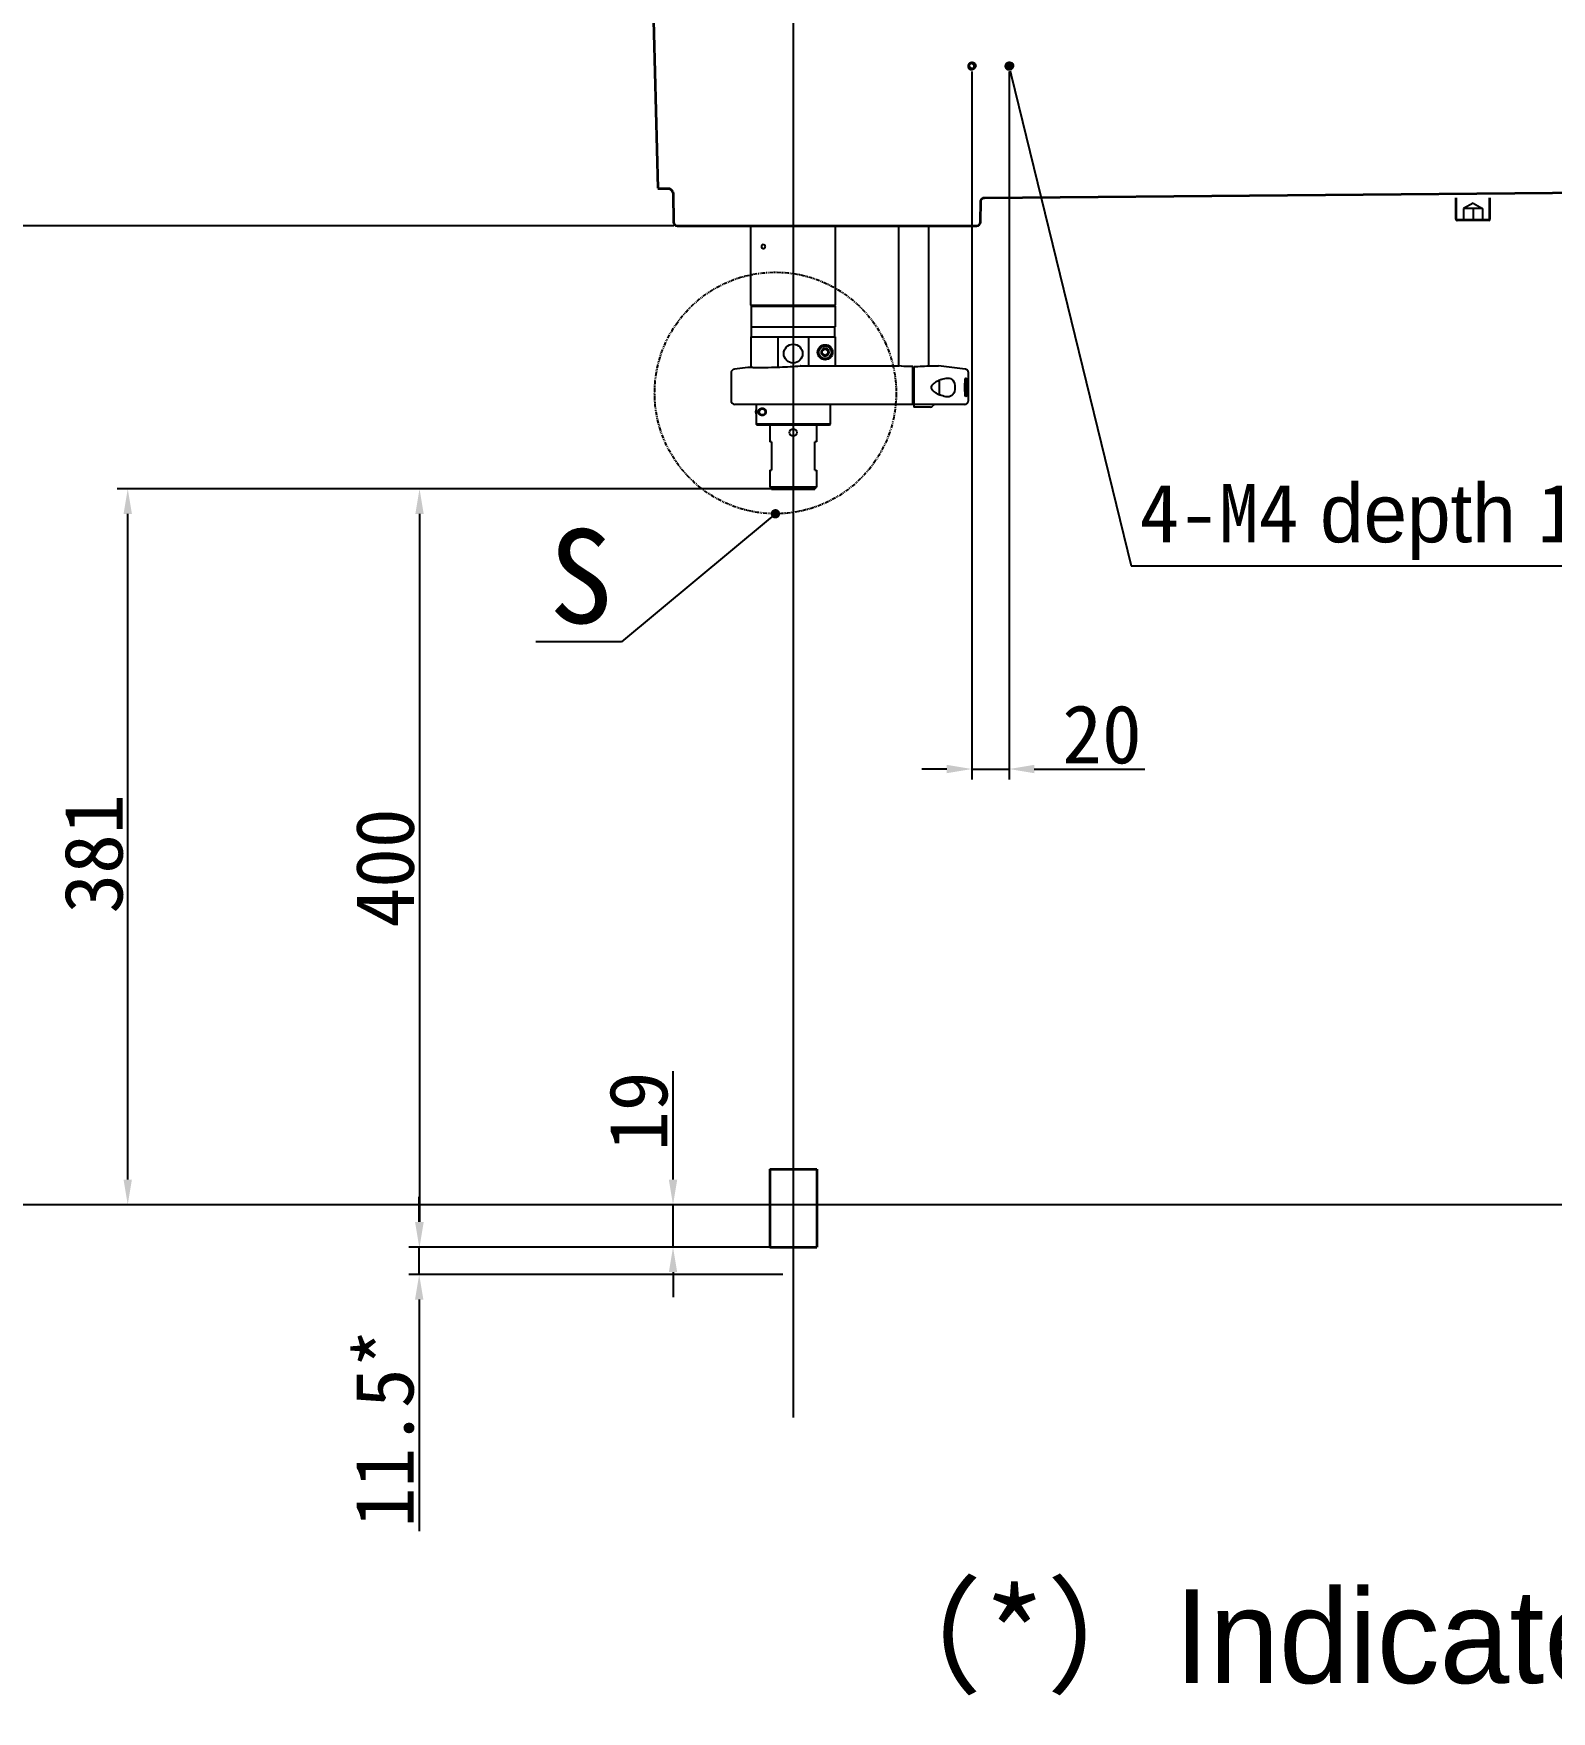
# Model space of a CAD drawing. Header units: millimetres. Extents: x 4086 to 8300, y 123 to 1549.
# Drawn here: x 6629.7 to 6811.6, y 883.5 to 1084.5 of the extents above; entities that cross this region are included whole.
import ezdxf
from ezdxf import colors
from ezdxf.entities.mleader import LeaderData, LeaderLine
from ezdxf.math import Vec2, Vec3

# ---------------------------------------------------------------- set-up
doc = ezdxf.new("R2010")
doc.units = ezdxf.units.MM
doc.linetypes.add('PHANTOM', pattern=[0.8, 0.45, -0.05, 0.1, -0.05, 0.1, -0.05])
doc.layers.add('中心线', color=7, linetype='Continuous')
for name, color, linetype, lineweight in [('标注', 7, 'Continuous', 25), ('标注层', 7, 'Continuous', 0), ('粗线', 7, 'PHANTOM', 35), ('细线', 7, 'Continuous', 25)]:
    doc.layers.add(name, color=color, linetype=linetype, lineweight=lineweight)
doc.styles.get("Standard").update_dxf_attribs({"font": 'simsun.ttc'})
doc.dimstyles.new('直线标注', dxfattribs={"dimtxt": 7, "dimasz": 3, "dimexe": 1.25, "dimexo": 0.625, "dimtad": 1, "dimlfac": 4, "dimdsep": 46, "dimtxsty": 'Standard', "dimcen": 2.5, "dimadec": 0, "dimazin": 0, "dimtm": 1e-09, "dimtfac": 1, "dimtmove": 0, "dimatfit": 3, "dimfxl": 1, "dimarcsym": 0})

# ---------------------------------------------------------------- blocks, each defined once
blk = doc.blocks.new('*D2157')
at = {"layer": 'Defpoints', "color": 0}
for p in [(6640.98, 1029.93), (6720.71, 1029.93), (6966.89, 944.2)]:
    blk.add_point(p, dxfattribs=at)
at = {"layer": '标注', "color": 0, "linetype": 'Continuous', "lineweight": -2}
for p, q in [((6720.08, 1029.93), (6639.73, 1029.93)), ((6640.98, 947.2), (6640.98, 1026.93)), ((6966.26, 944.2), (6639.73, 944.2))]:
    blk.add_line(p, q, dxfattribs=at)
at = {"layer": '标注', "color": 0}
for points in [[(6641.48, 1026.93), (6640.48, 1026.93), (6640.98, 1029.93)], [(6640.48, 947.2), (6641.48, 947.2), (6640.98, 944.2)]]:
    blk.add_solid(points, dxfattribs=at)
at = {"layer": '标注', "color": 0, "insert": (6633.36, 986.21), "char_height": 7, "attachment_point": 2, "rotation": 90}
blk.add_mtext('381', dxfattribs=at)
blk = doc.blocks.new('*D2158')
at = {"layer": 'Defpoints', "color": 0}
for p in [(6596.57, 1205.02), (6703.9, 1205.02), (6966.89, 944.2)]:
    blk.add_point(p, dxfattribs=at)
at = {"layer": '标注', "color": 0, "linetype": 'Continuous', "lineweight": -2}
for p, q in [((6703.27, 1205.02), (6595.32, 1205.02)), ((6596.57, 947.2), (6596.57, 1202.02)), ((6966.26, 944.2), (6595.32, 944.2))]:
    blk.add_line(p, q, dxfattribs=at)
at = {"layer": '标注', "color": 0}
for points in [[(6597.07, 1202.02), (6596.07, 1202.02), (6596.57, 1205.02)], [(6596.07, 947.2), (6597.07, 947.2), (6596.57, 944.2)]]:
    blk.add_solid(points, dxfattribs=at)
at = {"layer": '标注', "color": 0, "insert": (6588.95, 1098.25), "char_height": 7, "attachment_point": 2, "rotation": 90}
blk.add_mtext('1158.7', dxfattribs=at)
blk = doc.blocks.new('*D2161')
at = {"layer": 'Defpoints', "color": 0}
for p in [(6618.22, 1061.43), (6707.03, 1061.43), (6963.24, 944.2)]:
    blk.add_point(p, dxfattribs=at)
at = {"layer": '标注', "color": 0, "linetype": 'Continuous', "lineweight": -2}
for p, q in [((6706.41, 1061.43), (6616.97, 1061.43)), ((6618.22, 947.2), (6618.22, 1058.43)), ((6962.62, 944.2), (6616.97, 944.2))]:
    blk.add_line(p, q, dxfattribs=at)
at = {"layer": '标注', "color": 0}
for points in [[(6618.72, 1058.43), (6617.72, 1058.43), (6618.22, 1061.43)], [(6617.72, 947.2), (6618.72, 947.2), (6618.22, 944.2)]]:
    blk.add_solid(points, dxfattribs=at)
at = {"layer": '标注', "color": 0, "insert": (6610.6, 1001.91), "char_height": 7, "attachment_point": 2, "rotation": 90}
blk.add_mtext('523', dxfattribs=at)
blk = doc.blocks.new('_Dot')
at = {"color": 0, "linetype": 'ByBlock', "lineweight": -2}
blk.add_line((-0.5, 0), (-1, 0), dxfattribs=at)
at = {"color": 0, "linetype": 'ByBlock', "const_width": 0.5}
blk.add_lwpolyline([(-0.25, 0, 1), (0.25, 0, 1)], format="xyb", close=True, dxfattribs=at)
blk = doc.blocks.new('*D2182')
at = {"layer": 'Defpoints', "color": 0}
for p in [(6742.1, 1080.55), (6746.58, 1080.56), (6746.58, 996.38)]:
    blk.add_point(p, dxfattribs=at)
at = {"layer": '标注', "color": 0, "lineweight": -2}
for p, q in [((6742.1, 1079.93), (6742.1, 995.13)), ((6746.58, 1079.94), (6746.58, 995.13)), ((6739.1, 996.38), (6736.1, 996.38)), ((6742.1, 996.38), (6746.58, 996.38)), ((6749.58, 996.38), (6762.82, 996.38))]:
    blk.add_line(p, q, dxfattribs=at)
at = {"layer": '标注', "color": 0}
for points in [[(6739.1, 995.88), (6739.1, 996.88), (6742.1, 996.38)], [(6749.58, 996.88), (6749.58, 995.88), (6746.58, 996.38)]]:
    blk.add_solid(points, dxfattribs=at)
at = {"layer": '标注', "color": 0, "insert": (6757.7, 1000.5), "char_height": 7, "attachment_point": 5}
blk.add_mtext('20', dxfattribs=at)
blk = doc.blocks.new('*D2183')
at = {"layer": 'Defpoints', "color": 0}
for p in [(6720.71, 1029.93), (6675.94, 939.13), (6720.71, 939.13)]:
    blk.add_point(p, dxfattribs=at)
at = {"layer": '标注', "color": 0, "lineweight": -2}
for p, q in [((6720.08, 1029.93), (6674.69, 1029.93)), ((6675.94, 1026.93), (6675.94, 942.13)), ((6720.08, 939.13), (6674.69, 939.13))]:
    blk.add_line(p, q, dxfattribs=at)
at = {"layer": '标注', "color": 0}
for points in [[(6676.44, 1026.93), (6675.44, 1026.93), (6675.94, 1029.93)], [(6675.44, 942.13), (6676.44, 942.13), (6675.94, 939.13)]]:
    blk.add_solid(points, dxfattribs=at)
at = {"layer": '标注', "color": 0, "insert": (6671.82, 984.53), "char_height": 7, "attachment_point": 5, "rotation": 90}
blk.add_mtext('400', dxfattribs=at)
blk = doc.blocks.new('*D2184')
at = {"layer": 'Defpoints', "color": 0}
for p in [(6706.31, 944.2), (6720.71, 944.2), (6720.71, 939.13)]:
    blk.add_point(p, dxfattribs=at)
at = {"layer": '标注', "color": 0, "lineweight": -2}
for p, q in [((6706.31, 947.2), (6706.31, 960.18)), ((6720.08, 944.2), (6705.06, 944.2)), ((6706.31, 939.13), (6706.31, 944.2)), ((6720.08, 939.13), (6705.06, 939.13)), ((6706.31, 936.13), (6706.31, 933.13))]:
    blk.add_line(p, q, dxfattribs=at)
at = {"layer": '标注', "color": 0}
for points in [[(6705.81, 947.2), (6706.81, 947.2), (6706.31, 944.2)], [(6706.81, 936.13), (6705.81, 936.13), (6706.31, 939.13)]]:
    blk.add_solid(points, dxfattribs=at)
at = {"layer": '标注', "color": 0, "insert": (6702.19, 955.39), "char_height": 7, "attachment_point": 5, "rotation": 90}
blk.add_mtext('19', dxfattribs=at)
blk = doc.blocks.new('*D2208')
at = {"layer": 'Defpoints', "color": 0}
for p in [(6675.9, 939.13), (6720.71, 939.13), (6720.08, 935.84)]:
    blk.add_point(p, dxfattribs=at)
at = {"layer": '标注', "color": 0, "lineweight": -2}
for p, q in [((6675.9, 942.13), (6675.9, 945.13)), ((6720.08, 939.13), (6674.65, 939.13)), ((6675.9, 935.84), (6675.9, 939.13)), ((6719.46, 935.84), (6674.65, 935.84)), ((6675.9, 932.84), (6675.9, 905.09))]:
    blk.add_line(p, q, dxfattribs=at)
at = {"layer": '标注', "color": 0}
for points in [[(6675.4, 942.13), (6676.4, 942.13), (6675.9, 939.13)], [(6676.4, 932.84), (6675.4, 932.84), (6675.9, 935.84)]]:
    blk.add_solid(points, dxfattribs=at)
at = {"layer": '标注', "color": 0, "insert": (6671.78, 917.46), "char_height": 7, "attachment_point": 5, "rotation": 90}
blk.add_mtext('11.5*', dxfattribs=at)

msp = doc.modelspace()

# ---------------------------------------------------------------- linework, layer by layer
for p, q in [((6715.64406, 1051.93478), (6715.64406, 1061.42979)), ((6725.76906, 1051.93478), (6725.76906, 1061.42979)), ((6715.71156, 1051.86728), (6715.64406, 1051.93478)), ((6715.64406, 1051.93478), (6725.76906, 1051.93478)), ((6715.74531, 1051.86728), (6715.67781, 1051.79978)), ((6715.67781, 1051.79978), (6715.67781, 1049.32478)), ((6715.67781, 1051.79978), (6725.73531, 1051.79978)), ((6725.70153, 1051.86728), (6715.71225, 1051.86728)), ((6725.66781, 1051.86728), (6725.73531, 1051.79978)), ((6725.70156, 1051.86728), (6725.76906, 1051.93478)), ((6725.73531, 1051.79978), (6725.73531, 1049.32478))]:
    msp.add_line(p, q)
at = {"color": 7, "linetype": 'Continuous'}
for p, q in [((6733.30656, 1061.42979), (6733.30656, 1044.66728)), ((6736.90656, 1061.42979), (6736.90656, 1044.66728)), ((6715.70031, 1048.15478), (6715.70031, 1049.32478)), ((6715.70038, 1049.32478), (6725.71274, 1049.32478)), ((6725.71281, 1048.15478), (6725.71281, 1049.32478)), ((6715.64406, 1048.15478), (6715.64406, 1044.46782)), ((6715.64427, 1048.15478), (6725.76624, 1048.15478)), ((6718.88906, 1044.51238), (6718.88906, 1048.15478)), ((6722.52405, 1048.15478), (6722.52405, 1044.66728)), ((6725.76624, 1044.66728), (6725.76624, 1048.15478)), ((6724.19641, 1046.49203), (6724.53156, 1046.68553)), ((6724.19641, 1046.10503), (6724.19641, 1046.49203)), ((6724.53156, 1045.91153), (6724.19641, 1046.10503)), ((6724.53156, 1046.68553), (6724.86671, 1046.49203)), ((6724.86671, 1046.10503), (6724.53156, 1045.91153)), ((6724.86671, 1046.49203), (6724.86671, 1046.10503)), ((6713.26668, 1043.82003), (6713.26668, 1040.50478)), ((6715.2701, 1044.46771), (6713.66088, 1044.26656)), ((6715.30379, 1044.46785), (6715.26993, 1044.46786)), ((6715.50948, 1044.46795), (6715.30379, 1044.46785)), ((6715.6762, 1044.46797), (6715.50948, 1044.46795)), ((6715.86904, 1044.46793), (6715.6762, 1044.46797)), ((6721.57978, 1044.66743), (6721.55045, 1044.66502)), ((6721.57976, 1044.66728), (6733.41367, 1044.66728)), ((6735.05031, 1040.05478), (6735.05031, 1044.58384)), ((6735.16281, 1044.5996), (6735.16281, 1039.71728)), ((6736.72809, 1044.66728), (6738.11596, 1044.66728)), ((6741.32222, 1044.26656), (6738.11639, 1044.66728)), ((6741.71642, 1040.50478), (6741.71642, 1043.82003)), ((6735.05031, 1042.64228), (6735.16281, 1042.64228)), ((6735.05031, 1041.51728), (6735.16281, 1041.51728)), ((6738.20031, 1042.89541), (6738.20031, 1041.26416)), ((6741.26595, 1040.05478), (6713.71669, 1040.05478)), ((6716.266, 1040.05478), (6716.266, 1037.69227)), ((6725.15031, 1040.05478), (6725.15031, 1037.69238)), ((6737.14601, 1039.71728), (6735.16281, 1039.71728)), ((6716.266, 1037.69227), (6716.30352, 1037.65477)), ((6716.30352, 1037.65477), (6716.266, 1037.69227)), ((6725.15031, 1037.69238), (6716.26601, 1037.69229)), ((6716.30352, 1037.65477), (6716.34104, 1037.61727)), ((6716.34104, 1037.61727), (6716.37856, 1037.57978)), ((6725.03771, 1037.57978), (6716.3785, 1037.57978)), ((6717.89406, 1037.57978), (6717.89406, 1035.55478)), ((6723.51906, 1037.57978), (6723.51906, 1035.55478)), ((6725.03771, 1037.57978), (6725.15031, 1037.69238)), ((6718.11906, 1035.55478), (6717.89406, 1035.55478)), ((6718.11906, 1035.55478), (6718.11906, 1032.17978)), ((6723.29406, 1032.17978), (6723.29406, 1035.55478)), ((6723.51906, 1035.55478), (6723.29406, 1035.55478)), ((6717.89406, 1032.17978), (6717.89406, 1030.15478)), ((6717.89406, 1032.17978), (6718.11906, 1032.17978)), ((6723.29406, 1032.17978), (6723.51906, 1032.17978)), ((6723.51906, 1032.17978), (6723.51906, 1030.15478)), ((6717.89406, 1030.15478), (6718.11906, 1029.92978)), ((6723.51906, 1030.15478), (6717.89406, 1030.15478)), ((6723.2937, 1029.92978), (6718.11906, 1029.92978)), ((6723.29406, 1029.92978), (6723.51906, 1030.15478))]:
    msp.add_line(p, q, dxfattribs=at)
at = {"color": 6, "linetype": 'Continuous'}
for p, q in [((6715.70038, 1049.32478), (6715.67781, 1049.32478)), ((6725.71274, 1049.32478), (6725.73531, 1049.32478))]:
    msp.add_line(p, q, dxfattribs=at)
at = {"color": 7, "linetype": 'Continuous'}
for points in [[(6713.66087, 1044.26656), (6713.52333, 1044.22637), (6713.38387, 1044.12291), (6713.29371, 1043.97365), (6713.26668, 1043.82003)], [(6741.71642, 1043.82003), (6741.71602, 1043.83899), (6741.70689, 1043.91215), (6741.68665, 1043.98097), (6741.65658, 1044.04424), (6741.6183, 1044.10053), (6741.57367, 1044.14881), (6741.52454, 1044.18864), (6741.4727, 1044.21996), (6741.42001, 1044.243), (6741.36853, 1044.25829), (6741.32223, 1044.26655)], [(6713.2667, 1040.50478), (6713.29429, 1040.34962), (6713.38995, 1040.19537), (6713.53864, 1040.09151), (6713.71669, 1040.05478)], [(6741.26641, 1040.05478), (6741.44447, 1040.09151), (6741.59316, 1040.19537), (6741.68882, 1040.34962), (6741.71641, 1040.50478)]]:
    msp.add_lwpolyline(points, dxfattribs=at)
for centre, radius in [((6720.70656, 1046.12978), 1.125), ((6724.53156, 1046.29853), 0.9), ((6724.53156, 1046.29853), 0.7875), ((6724.53156, 1046.29853), 0.75375), ((6724.53156, 1046.29853), 0.45), ((6724.53156, 1046.29853), 0.387), ((6716.99486, 1039.15214), 0.37125), ((6720.70656, 1036.67978), 0.45)]:
    msp.add_circle(centre, radius, dxfattribs=at)
for centre, radius, start, end in [((6715.88605, 1176.84559), 132.37766, 269.9926363, 270.4138193), ((6716.14621, 1144.05403), 99.58508, 270.4004036, 270.6859569), ((6716.59076, 1110.59777), 66.1259, 270.6478447, 271.9870336), ((6716.73676, 1106.0181), 61.54393, 271.9990246, 272.20404), ((6716.98686, 1100.83164), 56.35171, 272.152749, 274.6451334), ((6739.34533, 1040.24495), 2.92021, 119.4458118, 122.9245471), ((6739.35974, 1043.93839), 2.948, 237.1021384, 240.5623793), ((6739.67581, 1039.66152), 3.59074, 115.6174812, 119.4613624), ((6739.64874, 1044.44782), 3.5337, 240.5409975, 243.6952616), ((6739.79431, 1044.73709), 3.85752, 243.6609607, 245.442822), ((6739.79973, 1039.41084), 3.87036, 114.5586456, 115.6671342), ((6739.82668, 1039.35178), 3.93528, 113.2619732, 114.5581731), ((6739.82665, 1044.8076), 3.93509, 245.4412015, 246.7701911), ((6738.05968, 1042.89541), 0.14062, 0, 14.5695436), ((6738.05968, 1041.26416), 0.14062, 345.4349309, 0), ((6716.99486, 1039.15214), 0.7875, 158.1249162, 201.8422725), ((6737.14601, 1040.05478), 0.3375, 270, 325.1500954), ((6737.79227, 1039.60478), 0.45, 90, 145.1500954)]:
    msp.add_arc(centre, radius, start, end, dxfattribs=at)
for points in [[(6716.93348, 1058.95478), (6716.93348, 1059.06856), (6717.01339, 1059.23578), (6717.12717, 1059.23585)], [(6717.12717, 1059.23585), (6717.22054, 1059.2359), (6717.29992, 1059.12503), (6717.3216, 1059.03421)], [(6717.12717, 1058.67372), (6717.0338, 1058.67367), (6716.95821, 1058.79089), (6716.94052, 1058.88257)], [(6717.33123, 1058.95478), (6717.33123, 1058.83901), (6717.24294, 1058.67379), (6717.12717, 1058.67372)], [(6737.41729, 1042.41409), (6737.47899, 1042.48464), (6737.55044, 1042.54688), (6737.62525, 1042.60334)], [(6737.75855, 1041.46313), (6737.6717, 1041.51945), (6737.58772, 1041.58112), (6737.51094, 1041.65053)], [(6737.62525, 1042.60334), (6737.66837, 1042.63588), (6737.71279, 1042.66673), (6737.7581, 1042.69614)]]:
    msp.add_open_spline(points, degree=3, dxfattribs=at)
for points, knots in [([(6716.94052, 1058.88257), (6716.93822, 1058.89449), (6716.93472, 1058.91849), (6716.93348, 1058.94272), (6716.93348, 1058.95478)], [0, 0, 0, 0, 0.501588549, 1, 1, 1, 1]), ([(6717.3216, 1059.03421), (6717.32472, 1059.02116), (6717.32951, 1058.99482), (6717.33123, 1058.96808), (6717.33123, 1058.95478)], [0, 0, 0, 0, 0.502195678, 1, 1, 1, 1]), ([(6724.53156, 1046.74853), (6724.46429, 1046.74677), (6724.3287, 1046.71832), (6724.16784, 1046.58815), (6724.0783, 1046.40324), (6724.07747, 1046.19736), (6724.16594, 1046.01101), (6724.32721, 1045.87921), (6724.46389, 1045.85024), (6724.53156, 1045.84853)], [0, 0, 0, 0, 0.143993697, 0.285949773, 0.427623774, 0.569846368, 0.711800434, 0.855154421, 1, 1, 1, 1]), ([(6724.53156, 1045.84853), (6724.59882, 1045.8503), (6724.73442, 1045.87875), (6724.89527, 1046.00892), (6724.98481, 1046.19383), (6724.98564, 1046.39971), (6724.89717, 1046.58605), (6724.7359, 1046.71786), (6724.59922, 1046.74683), (6724.53156, 1046.74853)], [0, 0, 0, 0, 0.143993697, 0.285949773, 0.427623774, 0.569846368, 0.711800434, 0.855154421, 1, 1, 1, 1]), ([(6735.05031, 1044.58384), (6734.88467, 1044.58409), (6734.33901, 1044.59174), (6733.78847, 1044.59968), (6733.41371, 1044.66728)], [0, 0, 0, 0, 0.303112158, 1, 1, 1, 1]), ([(6735.16281, 1044.5996), (6735.3237, 1044.59981), (6735.84595, 1044.60422), (6736.36887, 1044.62697), (6736.7281, 1044.66728)], [0, 0, 0, 0, 0.308003052, 1, 1, 1, 1]), ([(6738.2725, 1042.96716), (6738.35368, 1043.00206), (6738.65881, 1043.12064), (6738.98525, 1043.20479), (6739.22514, 1043.20478)], [0, 0, 0, 0, 0.269197256, 1, 1, 1, 1]), ([(6739.22514, 1043.20478), (6739.4497, 1043.20478), (6740.01007, 1042.96063), (6740.12786, 1042.07979), (6740.01007, 1041.19895), (6739.4497, 1040.95479), (6739.22514, 1040.95478)], [0, 0, 0, 0, 0.215514032, 0.500000425, 0.784485866, 1, 1, 1, 1]), ([(6741.39171, 1040.95478), (6741.36009, 1040.95478), (6741.34302, 1041.1184), (6741.29986, 1041.30651), (6741.28055, 1041.67562), (6741.26881, 1042.0797), (6741.28055, 1042.48381), (6741.29985, 1042.85293), (6741.34302, 1043.04113), (6741.36006, 1043.20475), (6741.3917, 1043.20478)], [0, 0, 0, 0, 0.0416473, 0.149797408, 0.310484369, 0.499966517, 0.689448344, 0.850152909, 0.958331909, 1, 1, 1, 1]), ([(6741.39169, 1043.20478), (6741.42284, 1043.20478), (6741.43497, 1043.03986), (6741.46907, 1042.85286), (6741.4794, 1042.48328), (6741.48729, 1042.07976), (6741.47939, 1041.67626), (6741.46908, 1041.30666), (6741.43496, 1041.11974), (6741.42284, 1040.95476), (6741.3917, 1040.95478)], [0, 0, 0, 0, 0.041156067, 0.149141498, 0.310120905, 0.500012882, 0.689899408, 0.850867814, 0.958855992, 1, 1, 1, 1]), ([(6737.41571, 1041.74668), (6737.33614, 1041.83841), (6737.20323, 1042.08082), (6737.33728, 1042.3226), (6737.41729, 1042.41409)], [0, 0, 0, 0, 0.499773054, 1, 1, 1, 1]), ([(6737.51094, 1041.65053), (6737.49424, 1041.66563), (6737.46142, 1041.69664), (6737.43053, 1041.72959), (6737.41571, 1041.74668)], [0, 0, 0, 0, 0.498691637, 1, 1, 1, 1]), ([(6739.22515, 1040.95478), (6739.14974, 1040.95478), (6738.822, 1040.9848), (6738.50656, 1041.09194), (6738.27457, 1041.19152)], [0, 0, 0, 0, 0.230003224, 1, 1, 1, 1]), ([(6716.99486, 1038.70214), (6716.9276, 1038.7039), (6716.792, 1038.73235), (6716.63115, 1038.86253), (6716.54161, 1039.04743), (6716.54078, 1039.25331), (6716.62925, 1039.43966), (6716.79051, 1039.57147), (6716.9272, 1039.60044), (6716.99486, 1039.60214)], [0, 0, 0, 0, 0.143993697, 0.285949773, 0.427623774, 0.569846368, 0.711800434, 0.855154421, 1, 1, 1, 1]), ([(6716.99486, 1039.60214), (6717.06212, 1039.60038), (6717.19772, 1039.57193), (6717.35857, 1039.44175), (6717.44811, 1039.25685), (6717.44894, 1039.05097), (6717.36047, 1038.86462), (6717.19921, 1038.73281), (6717.06252, 1038.70384), (6716.99486, 1038.70214)], [0, 0, 0, 0, 0.143993697, 0.285949773, 0.427623774, 0.569846368, 0.711800434, 0.855154421, 1, 1, 1, 1])]:
    msp.add_open_spline(points, degree=3, knots=knots, dxfattribs=at)
at = {"layer": '中心线'}
msp.add_line((6720.7069, 1217.42955), (6720.7069, 918.70882), dxfattribs=at)
at = {"layer": '粗线', "linetype": 'Continuous'}
for p, q in [((6703.88822, 1089.55648), (6704.5069, 1065.92978)), ((6742.00209, 1080.93979), (6741.89618, 1080.88679)), ((6742.33342, 1080.27531), (6742.22842, 1080.22277)), ((6746.49593, 1080.93979), (6746.39001, 1080.88679)), ((6746.82726, 1080.27531), (6746.72225, 1080.22277)), ((6706.28247, 1065.47261), (6706.31848, 1065.26656)), ((6706.31848, 1065.26656), (6706.37773, 1061.87193)), ((6743.62934, 1064.80478), (6878.4319, 1065.92978)), ((6743.13607, 1061.87193), (6743.18993, 1064.42618)), ((6743.46792, 1064.7748), (6743.63018, 1064.80478)), ((6800.1319, 1062.21728), (6800.1319, 1064.80478)), ((6804.1819, 1062.21728), (6804.1819, 1064.80478)), ((6706.82767, 1061.42978), (6742.68613, 1061.42979)), ((6804.06972, 1062.10478), (6800.24475, 1062.10478))]:
    msp.add_line(p, q, dxfattribs=at)
at = {"layer": '粗线', "color": 7, "linetype": 'Continuous'}
msp.add_line((6718.11975, 1029.92978), (6723.29406, 1029.92978), dxfattribs=at)
at = {"layer": '粗线', "linetype": 'ByBlock'}
for p, q in [((6717.8944, 948.44708), (6717.8944, 939.13106)), ((6717.8944, 948.44708), (6723.5194, 948.44708)), ((6723.5194, 948.44708), (6723.5194, 939.13106)), ((6717.8944, 939.13106), (6723.5194, 939.13106))]:
    msp.add_line(p, q, dxfattribs=at)
at = {"layer": '粗线', "linetype": 'Continuous'}
for points in [[(6704.50768, 1065.90004), (6705.84953, 1065.8976), (6706.03629, 1065.80379), (6706.18525, 1065.65755), (6706.28246, 1065.47265)], [(6743.17954, 1064.3622), (6743.20033, 1064.49016), (6743.25623, 1064.60615), (6743.34541, 1064.7038), (6743.46786, 1064.77478), (6743.63014, 1064.80478)], [(6706.37773, 1061.87193), (6706.41417, 1061.70223), (6706.51217, 1061.55891)], [(6706.51217, 1061.55891), (6706.65709, 1061.46336), (6706.82767, 1061.42978)]]:
    msp.add_lwpolyline(points, dxfattribs=at)
for centre, radius, start, end in [((6742.68613, 1061.87978), 0.45, 270.0004165, 359.0000591), ((6800.2444, 1062.21728), 0.1125, 180, 270.0104926), ((6804.0694, 1062.21728), 0.1125, 270.1698871, 0)]:
    msp.add_arc(centre, radius, start, end, dxfattribs=at)
for points, knots in [([(6742.43304, 1080.55478), (6742.43295, 1080.61936), (6742.39781, 1080.74969), (6742.25597, 1080.8907), (6742.06334, 1080.94314), (6741.8698, 1080.89209), (6741.72666, 1080.75097), (6741.69147, 1080.61968), (6741.69156, 1080.55478)], [0, 0, 0, 0, 0.168163371, 0.333024301, 0.499041595, 0.664895582, 0.831011717, 1, 1, 1, 1]), ([(6741.69156, 1080.55478), (6741.69164, 1080.49021), (6741.72678, 1080.35988), (6741.86862, 1080.21887), (6742.06126, 1080.16643), (6742.2548, 1080.21747), (6742.39794, 1080.3586), (6742.43313, 1080.48989), (6742.43304, 1080.55478)], [0, 0, 0, 0, 0.168163371, 0.333024301, 0.499041595, 0.664895582, 0.831011717, 1, 1, 1, 1]), ([(6741.79702, 1080.60755), (6741.79702, 1080.67153), (6741.83148, 1080.80166), (6741.97276, 1080.94344), (6742.16621, 1080.99631), (6742.36061, 1080.94485), (6742.50354, 1080.80308), (6742.5385, 1080.67195), (6742.5385, 1080.60755)], [0, 0, 0, 0, 0.166553814, 0.332369016, 0.498763959, 0.665135297, 0.832370236, 1, 1, 1, 1]), ([(6742.5385, 1080.60755), (6742.5385, 1080.54357), (6742.50403, 1080.41345), (6742.36276, 1080.27167), (6742.16931, 1080.21879), (6741.97491, 1080.27025), (6741.83198, 1080.41202), (6741.79702, 1080.54316), (6741.79702, 1080.60755)], [0, 0, 0, 0, 0.166553603, 0.332368583, 0.498763303, 0.665134419, 0.832369295, 1, 1, 1, 1]), ([(6741.79703, 1080.60755), (6741.79703, 1080.67214), (6741.83189, 1080.80253), (6741.9736, 1080.94369), (6742.16626, 1080.99616), (6742.35987, 1080.94504), (6742.50316, 1080.80386), (6742.53849, 1080.6725), (6742.53849, 1080.60755)], [0, 0, 0, 0, 0.168130686, 0.332877881, 0.49881292, 0.664697798, 0.830927288, 1, 1, 1, 1]), ([(6742.53849, 1080.60755), (6742.53849, 1080.54297), (6742.50362, 1080.41258), (6742.36191, 1080.27141), (6742.16926, 1080.21894), (6741.97565, 1080.27006), (6741.83236, 1080.41124), (6741.79703, 1080.54261), (6741.79703, 1080.60755)], [0, 0, 0, 0, 0.168130685, 0.33287788, 0.49881292, 0.664697799, 0.83092729, 1, 1, 1, 1]), ([(6746.92687, 1080.55478), (6746.92678, 1080.61936), (6746.89165, 1080.74969), (6746.7498, 1080.8907), (6746.55717, 1080.94314), (6746.36363, 1080.89209), (6746.22049, 1080.75097), (6746.1853, 1080.61968), (6746.18539, 1080.55478)], [0, 0, 0, 0, 0.168163371, 0.333024301, 0.499041595, 0.664895582, 0.831011717, 1, 1, 1, 1]), ([(6746.18539, 1080.55478), (6746.18548, 1080.49021), (6746.22061, 1080.35988), (6746.36245, 1080.21887), (6746.55509, 1080.16643), (6746.74863, 1080.21747), (6746.89177, 1080.3586), (6746.92696, 1080.48989), (6746.92687, 1080.55478)], [0, 0, 0, 0, 0.168163371, 0.333024301, 0.499041595, 0.664895582, 0.831011717, 1, 1, 1, 1]), ([(6746.29085, 1080.60755), (6746.29085, 1080.67153), (6746.32532, 1080.80166), (6746.46659, 1080.94344), (6746.66004, 1080.99631), (6746.85444, 1080.94485), (6746.99737, 1080.80308), (6747.03233, 1080.67195), (6747.03233, 1080.60755)], [0, 0, 0, 0, 0.166553814, 0.332369016, 0.498763959, 0.665135297, 0.832370236, 1, 1, 1, 1]), ([(6747.03233, 1080.60755), (6747.03233, 1080.54357), (6746.99787, 1080.41345), (6746.85659, 1080.27167), (6746.66314, 1080.21879), (6746.46874, 1080.27025), (6746.32581, 1080.41202), (6746.29085, 1080.54316), (6746.29085, 1080.60755)], [0, 0, 0, 0, 0.166553603, 0.332368583, 0.498763303, 0.665134419, 0.832369295, 1, 1, 1, 1]), ([(6746.29086, 1080.60755), (6746.29086, 1080.67214), (6746.32573, 1080.80253), (6746.46744, 1080.94369), (6746.66009, 1080.99616), (6746.8537, 1080.94504), (6746.99699, 1080.80386), (6747.03232, 1080.6725), (6747.03232, 1080.60755)], [0, 0, 0, 0, 0.168130686, 0.332877881, 0.49881292, 0.664697798, 0.830927288, 1, 1, 1, 1]), ([(6747.03232, 1080.60755), (6747.03232, 1080.54297), (6746.99746, 1080.41258), (6746.85575, 1080.27141), (6746.66309, 1080.21894), (6746.46948, 1080.27006), (6746.32619, 1080.41124), (6746.29086, 1080.54261), (6746.29086, 1080.60755)], [0, 0, 0, 0, 0.168130685, 0.33287788, 0.49881292, 0.664697799, 0.830927289, 1, 1, 1, 1])]:
    msp.add_open_spline(points, degree=3, knots=knots, dxfattribs=at)
at = {"layer": '细线', "linetype": 'Continuous'}
for p, q in [((6802.1569, 1064.1493), (6801.0319, 1063.49978)), ((6801.0319, 1063.49978), (6801.0319, 1062.10478)), ((6803.2819, 1063.49978), (6801.0319, 1063.49978)), ((6802.1569, 1064.1493), (6803.2819, 1063.49978)), ((6802.1569, 1063.49978), (6802.1569, 1062.10478)), ((6803.2819, 1063.49978), (6803.2819, 1062.10478))]:
    msp.add_line(p, q, dxfattribs=at)
at = {"layer": '细线', "linetype": 'PHANTOM'}
msp.add_circle((6718.57664, 1041.41547), 14.46695, dxfattribs=at)

# ---------------------------------------------------------------- texts
at = {"layer": '标注层', "insert": (6728.03867, 898.14932), "char_height": 11.25, "attachment_point": 1}
msp.add_mtext_dynamic_manual_height_columns('（*）{\\fSource Han Sans CN Normal|b0|i0|c134|p34;\\C7;Indicates the margin of mechanical block travel}', width=412.9492255, gutter_width=25, heights=[0], dxfattribs=at)

# ---------------------------------------------------------------- dimensions: what is measured, and where the dimension line sits
at = {"layer": '标注', "linetype": 'Continuous'}
for base, p1, p2, text, picture, middle in [((6596.57213, 1205.02478), (6966.88888, 944.20478), (6703.89668, 1205.02478), '1158.7', '*D2158', (6596.57213, 1098.24881)), ((6618.22196, 1061.42978), (6963.24091, 944.20478), (6707.0326, 1061.42978), '523', '*D2161', (6618.22196, 1001.91239)), ((6640.98407, 1029.92978), (6966.88888, 944.20478), (6720.7069, 1029.92978), '381', '*D2157', (6640.98407, 986.21055))]:
    dim = msp.add_linear_dim(base=base, p1=p1, p2=p2, angle=90, text=text, dimstyle='直线标注', override={"dimtxsty": 'Standard'}, dxfattribs=at)
    dim.commit()
    dim.dimension.update_dxf_attribs({"geometry": picture, "text_midpoint": middle, "dimtype": 160})
at = {"layer": '标注'}
dim = msp.add_linear_dim(base=(6746.57528, 996.37542), p1=(6742.10474, 1080.55389), p2=(6746.57528, 1080.56382), text='20', dimstyle='直线标注', dxfattribs=at)
dim.commit()
dim.dimension.update_dxf_attribs({"geometry": '*D2182', "text_midpoint": (6757.69749, 1000.50042)})
dim = msp.add_linear_dim(base=(6675.94125, 939.13106), p1=(6720.7069, 1029.92978), p2=(6720.7069, 939.13106), angle=90, text='400', dimstyle='直线标注', dxfattribs=at)
dim.commit()
dim.dimension.update_dxf_attribs({"geometry": '*D2183', "text_midpoint": (6671.81625, 984.53042)})
dim = msp.add_linear_dim(base=(6706.31369, 944.20478), p1=(6720.7069, 939.13106), p2=(6720.7069, 944.20478), angle=90, text='19', dimstyle='直线标注', dxfattribs=at)
dim.commit()
dim.dimension.update_dxf_attribs({"geometry": '*D2184', "text_midpoint": (6706.31369, 955.39216), "dimtype": 160})
dim = msp.add_linear_dim(base=(6675.9002, 939.13106), p1=(6720.0819, 935.83835), p2=(6720.7069, 939.13106), angle=90, text='11.5*', dimstyle='直线标注', override={"dimtxsty": 'Standard'}, dxfattribs=at)
dim.commit()
dim.dimension.update_dxf_attribs({"geometry": '*D2208', "text_midpoint": (6675.9002, 917.46195), "dimtype": 160})

# ---------------------------------------------------------------- leaders
ml = msp.add_multileader_mtext('Standard')
ml.set_content('S', color=256)
ml.set_leader_properties()
ml.set_arrow_properties(name='DOT')
ml.build(insert=Vec2(0, 0))
ml.multileader.update_dxf_attribs({"text_left_attachment_type": 5, "text_right_attachment_type": 6, "dogleg_length": 0.36, "arrow_head_size": 1.125})
ctx = ml.context
ctx.base_point, ctx.char_height, ctx.arrow_head_size, ctx.landing_gap_size, ctx.plane_origin = Vec3(6692.4937, 1011.60183), 11.25, 1.125, 0.2025, Vec3(6718.57664, 1026.94852)
ctx.left_attachment, ctx.right_attachment, ctx.text_align_type, ctx.attachment_type = 5, 6, 2, 2
notes = []
notes.append((ctx, [(0, (1, 1, 0), (6700.11932, 1011.60183), (-1, 0), 0.81, [(0, [(6718.57664, 1026.94852)], 0, [])])]))
ctx.mtext.insert, ctx.mtext.alignment, ctx.mtext.flow_direction = Vec3(6699.10682, 1025.10183), 3, 5
ml = msp.add_multileader_mtext('Standard', dxfattribs=at)
ml.set_content('4-M4{\\fSource Han Sans CN Normal|b0|i0|c134|p34;\\C0; \\A1;\\fSource Han Sans CN Normal|b0|i0|c0|p34;\\C7;depth }10', color=256)
ml.set_leader_properties()
ml.set_arrow_properties(name='DOT')
ml.build(insert=Vec2(0, 0))
ml.multileader.update_dxf_attribs({"text_left_attachment_type": 5, "text_right_attachment_type": 6, "dogleg_length": 0.36, "arrow_head_size": 1.125})
ctx = ml.context
ctx.base_point, ctx.char_height, ctx.arrow_head_size, ctx.landing_gap_size, ctx.plane_origin = Vec3(6761.9922, 1020.69749), 7, 1.125, 0.2025, Vec3(6746.57528, 1080.56382)
ctx.left_attachment, ctx.right_attachment = 5, 6
notes.append((ctx, [(0, (1, 1, 0), (6761.1822, 1020.69749), (1, 0), 0.81, [(0, [(6746.57528, 1080.56382)], 0, [])])]))
ctx.mtext.insert, ctx.mtext.flow_direction = Vec3(6762.1947, 1030.52737), 5
for ctx, leaders in notes:
    for number, flags, end, landing, length, lines in leaders:
        leader = LeaderData()
        leader.index, (leader.has_last_leader_line, leader.has_dogleg_vector, leader.attachment_direction) = number, flags
        leader.last_leader_point, leader.dogleg_vector, leader.dogleg_length = Vec3(end), Vec3(landing), length
        for number, points, colour, breaks in lines:
            line = LeaderLine()
            line.index, line.vertices, line.color, line.breaks = number, Vec3.list(points), colors.encode_raw_color(colour), breaks
            leader.lines.append(line)
        ctx.leaders.append(leader)

doc.saveas('drawing.dxf')
